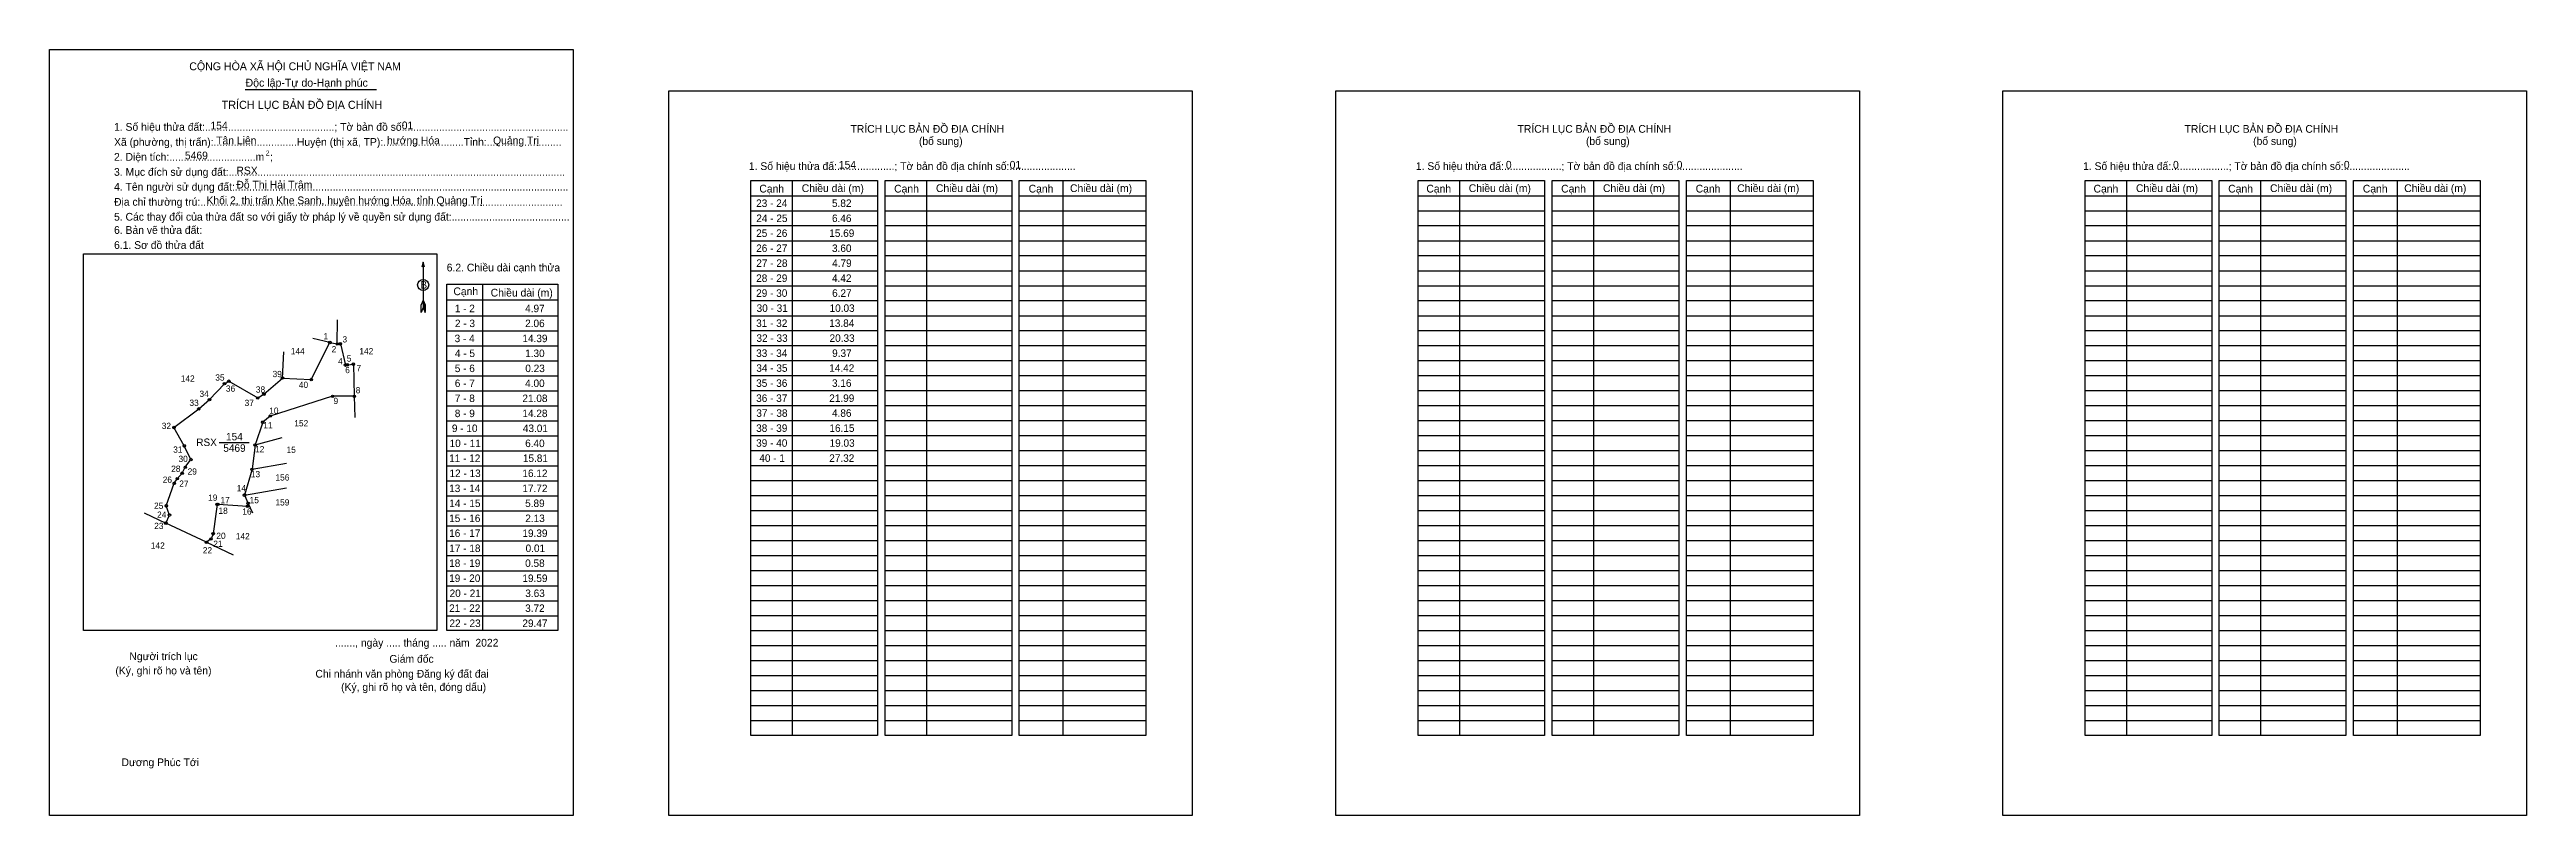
# Model space of a CAD drawing. Extents: x 547855 to 549485, y 1838631 to 1839135.
import ezdxf

# ---------------------------------------------------------------- set-up
doc = ezdxf.new("R2010")
doc.units = 0
for name, color, linetype in [('Level 1', 7, 'Continuous'), ('Level 10', 7, 'Continuous'), ('Level 11', 7, 'Continuous'), ('Level 13', 7, 'Continuous'), ('Level 2', 7, 'Continuous'), ('Level 52', 7, 'Continuous'), ('Level 6', 7, 'Continuous'), ('Level 9', 7, 'Continuous')]:
    doc.layers.add(name, color=color, linetype=linetype)

msp = doc.modelspace()

# ---------------------------------------------------------------- linework, layer by layer
at = {"layer": 'Level 1'}
for p, q in [((547854.8, 1839107.9), (547854.8, 1839107.9)), ((548262.2, 1839107.9), (548262.2, 1839107.9)), ((548316.3, 1839038.9), (548399.6, 1839038.9)), ((548343.4, 1839048.8), (548343.4, 1838684)), ((548404.6, 1839038.9), (548487.9, 1839038.9)), ((548431.7, 1839048.8), (548431.7, 1838684)), ((548492.8, 1839038.9), (548576.1, 1839038.9)), ((548521.6, 1839048.8), (548521.6, 1838684)), ((548755.2, 1839038.9), (548838.5, 1839038.9)), ((548782.4, 1839048.8), (548782.4, 1838684)), ((548843.5, 1839038.9), (548926.8, 1839038.9)), ((548870.6, 1839048.8), (548870.6, 1838684)), ((548931.8, 1839038.9), (549015.1, 1839038.9)), ((548960.5, 1839048.8), (548960.5, 1838684)), ((549194.2, 1839038.9), (549277.5, 1839038.9)), ((549221.3, 1839048.8), (549221.3, 1838684)), ((549282.4, 1839038.9), (549365.7, 1839038.9)), ((549309.5, 1839048.8), (549309.5, 1838684)), ((549370.7, 1839038.9), (549454, 1839038.9)), ((549399.4, 1839048.8), (549399.4, 1838684)), ((548316.3, 1839029), (548399.6, 1839029)), ((548404.6, 1839029), (548487.9, 1839029)), ((548492.8, 1839029), (548576.1, 1839029)), ((548755.2, 1839029), (548838.5, 1839029)), ((548843.5, 1839029), (548926.8, 1839029)), ((548931.8, 1839029), (549015.1, 1839029)), ((549194.2, 1839029), (549277.5, 1839029)), ((549282.4, 1839029), (549365.7, 1839029)), ((549370.7, 1839029), (549454, 1839029)), ((548316.3, 1839019.2), (548399.6, 1839019.2)), ((548316.3, 1839009.3), (548399.6, 1839009.3)), ((548404.6, 1839019.2), (548487.9, 1839019.2)), ((548404.6, 1839009.3), (548487.9, 1839009.3)), ((548492.8, 1839019.2), (548576.1, 1839019.2)), ((548492.8, 1839009.3), (548576.1, 1839009.3)), ((548755.2, 1839019.2), (548838.5, 1839019.2)), ((548755.2, 1839009.3), (548838.5, 1839009.3)), ((548843.5, 1839019.2), (548926.8, 1839019.2)), ((548843.5, 1839009.3), (548926.8, 1839009.3)), ((548931.8, 1839019.2), (549015.1, 1839019.2)), ((548931.8, 1839009.3), (549015.1, 1839009.3)), ((549194.2, 1839019.2), (549277.5, 1839019.2)), ((549194.2, 1839009.3), (549277.5, 1839009.3)), ((549282.4, 1839019.2), (549365.7, 1839019.2)), ((549282.4, 1839009.3), (549365.7, 1839009.3)), ((549370.7, 1839019.2), (549454, 1839019.2)), ((549370.7, 1839009.3), (549454, 1839009.3)), ((547877.1, 1839000.6), (547877.1, 1839000.6)), ((548100.6, 1838995.1), (548100.6, 1838965.3)), ((548316.3, 1838999.5), (548399.6, 1838999.5)), ((548316.3, 1838989.6), (548399.6, 1838989.6)), ((548404.6, 1838999.5), (548487.9, 1838999.5)), ((548404.6, 1838989.6), (548487.9, 1838989.6)), ((548492.8, 1838999.5), (548576.1, 1838999.5)), ((548492.8, 1838989.6), (548576.1, 1838989.6)), ((548755.2, 1838999.5), (548838.5, 1838999.5)), ((548755.2, 1838989.6), (548838.5, 1838989.6)), ((548843.5, 1838999.5), (548926.8, 1838999.5)), ((548843.5, 1838989.6), (548926.8, 1838989.6)), ((548931.8, 1838999.5), (549015.1, 1838999.5)), ((548931.8, 1838989.6), (549015.1, 1838989.6)), ((549194.2, 1838999.5), (549277.5, 1838999.5)), ((549194.2, 1838989.6), (549277.5, 1838989.6)), ((549282.4, 1838999.5), (549365.7, 1838999.5)), ((549282.4, 1838989.6), (549365.7, 1838989.6)), ((549370.7, 1838999.5), (549454, 1838999.5)), ((549370.7, 1838989.6), (549454, 1838989.6)), ((548116.1, 1838776.7), (548116.1, 1838980.7)), ((548139.7, 1838980.7), (548139.7, 1838752.9)), ((548189.2, 1838980.7), (548189.2, 1838776.7)), ((548316.3, 1838979.7), (548399.6, 1838979.7)), ((548404.6, 1838979.7), (548487.9, 1838979.7)), ((548492.8, 1838979.7), (548576.1, 1838979.7)), ((548755.2, 1838979.7), (548838.5, 1838979.7)), ((548843.5, 1838979.7), (548926.8, 1838979.7)), ((548931.8, 1838979.7), (549015.1, 1838979.7)), ((549194.2, 1838979.7), (549277.5, 1838979.7)), ((549282.4, 1838979.7), (549365.7, 1838979.7)), ((549370.7, 1838979.7), (549454, 1838979.7)), ((548100.6, 1838970.2), (548099.3, 1838967.1)), ((548099.3, 1838962.2), (548099.3, 1838967.1)), ((548100.6, 1838965.3), (548099.3, 1838962.2)), ((548100.6, 1838970.2), (548101.9, 1838967.1)), ((548100.6, 1838969.8), (548101.9, 1838966.7)), ((548100.6, 1838969.3), (548101.9, 1838966.3)), ((548100.6, 1838968.9), (548101.9, 1838965.8)), ((548100.6, 1838968.5), (548101.9, 1838965.4)), ((548100.6, 1838968), (548101.9, 1838964.9)), ((548100.6, 1838967.6), (548101.9, 1838964.5)), ((548100.6, 1838967.2), (548101.9, 1838964.1)), ((548100.6, 1838966.8), (548101.9, 1838963.6)), ((548100.6, 1838966.3), (548101.9, 1838963.2)), ((548100.6, 1838965.9), (548101.9, 1838962.7)), ((548100.6, 1838965.3), (548101.9, 1838962.2)), ((548101.9, 1838962.2), (548101.9, 1838967.1)), ((548116.1, 1838970.4), (548189.2, 1838970.4)), ((548116.1, 1838959.9), (548189.2, 1838959.9)), ((548316.3, 1838969.9), (548399.6, 1838969.9)), ((548316.3, 1838960), (548399.6, 1838960)), ((548404.6, 1838969.9), (548487.9, 1838969.9)), ((548404.6, 1838960), (548487.9, 1838960)), ((548492.8, 1838969.9), (548576.1, 1838969.9)), ((548492.8, 1838960), (548576.1, 1838960)), ((548755.2, 1838969.9), (548838.5, 1838969.9)), ((548755.2, 1838960), (548838.5, 1838960)), ((548843.5, 1838969.9), (548926.8, 1838969.9)), ((548843.5, 1838960), (548926.8, 1838960)), ((548931.8, 1838969.9), (549015.1, 1838969.9)), ((548931.8, 1838960), (549015.1, 1838960)), ((549194.2, 1838969.9), (549277.5, 1838969.9)), ((549194.2, 1838960), (549277.5, 1838960)), ((549282.4, 1838969.9), (549365.7, 1838969.9)), ((549282.4, 1838960), (549365.7, 1838960)), ((549370.7, 1838969.9), (549454, 1838969.9)), ((549370.7, 1838960), (549454, 1838960)), ((548116.1, 1838950), (548189.2, 1838950)), ((548116.1, 1838940.2), (548189.2, 1838940.2)), ((548316.3, 1838950.2), (548399.6, 1838950.2)), ((548316.3, 1838940.3), (548399.6, 1838940.3)), ((548404.6, 1838950.2), (548487.9, 1838950.2)), ((548404.6, 1838940.3), (548487.9, 1838940.3)), ((548492.8, 1838950.2), (548576.1, 1838950.2)), ((548492.8, 1838940.3), (548576.1, 1838940.3)), ((548755.2, 1838950.2), (548838.5, 1838950.2)), ((548755.2, 1838940.3), (548838.5, 1838940.3)), ((548843.5, 1838950.2), (548926.8, 1838950.2)), ((548843.5, 1838940.3), (548926.8, 1838940.3)), ((548931.8, 1838950.2), (549015.1, 1838950.2)), ((548931.8, 1838940.3), (549015.1, 1838940.3)), ((549194.2, 1838950.2), (549277.5, 1838950.2)), ((549194.2, 1838940.3), (549277.5, 1838940.3)), ((549282.4, 1838950.2), (549365.7, 1838950.2)), ((549282.4, 1838940.3), (549365.7, 1838940.3)), ((549370.7, 1838950.2), (549454, 1838950.2)), ((549370.7, 1838940.3), (549454, 1838940.3)), ((548116.1, 1838930.3), (548189.2, 1838930.3)), ((548316.3, 1838930.5), (548399.6, 1838930.5)), ((548404.6, 1838930.5), (548487.9, 1838930.5)), ((548492.8, 1838930.5), (548576.1, 1838930.5)), ((548755.2, 1838930.5), (548838.5, 1838930.5)), ((548843.5, 1838930.5), (548926.8, 1838930.5)), ((548931.8, 1838930.5), (549015.1, 1838930.5)), ((549194.2, 1838930.5), (549277.5, 1838930.5)), ((549282.4, 1838930.5), (549365.7, 1838930.5)), ((549370.7, 1838930.5), (549454, 1838930.5)), ((548116.1, 1838920.4), (548189.2, 1838920.4)), ((548116.1, 1838910.6), (548189.2, 1838910.6)), ((548316.3, 1838920.6), (548399.6, 1838920.6)), ((548316.3, 1838910.7), (548399.6, 1838910.7)), ((548404.6, 1838920.6), (548487.9, 1838920.6)), ((548404.6, 1838910.7), (548487.9, 1838910.7)), ((548492.8, 1838920.6), (548576.1, 1838920.6)), ((548492.8, 1838910.7), (548576.1, 1838910.7)), ((548755.2, 1838920.6), (548838.5, 1838920.6)), ((548755.2, 1838910.7), (548838.5, 1838910.7)), ((548843.5, 1838920.6), (548926.8, 1838920.6)), ((548843.5, 1838910.7), (548926.8, 1838910.7)), ((548931.8, 1838920.6), (549015.1, 1838920.6)), ((548931.8, 1838910.7), (549015.1, 1838910.7)), ((549194.2, 1838920.6), (549277.5, 1838920.6)), ((549194.2, 1838910.7), (549277.5, 1838910.7)), ((549282.4, 1838920.6), (549365.7, 1838920.6)), ((549282.4, 1838910.7), (549365.7, 1838910.7)), ((549370.7, 1838920.6), (549454, 1838920.6)), ((549370.7, 1838910.7), (549454, 1838910.7)), ((548116.1, 1838900.7), (548189.2, 1838900.7)), ((548116.1, 1838890.9), (548189.2, 1838890.9)), ((548316.3, 1838900.9), (548399.6, 1838900.9)), ((548316.3, 1838891), (548399.6, 1838891)), ((548404.6, 1838900.9), (548487.9, 1838900.9)), ((548404.6, 1838891), (548487.9, 1838891)), ((548492.8, 1838900.9), (548576.1, 1838900.9)), ((548492.8, 1838891), (548576.1, 1838891)), ((548755.2, 1838900.9), (548838.5, 1838900.9)), ((548755.2, 1838891), (548838.5, 1838891)), ((548843.5, 1838900.9), (548926.8, 1838900.9)), ((548843.5, 1838891), (548926.8, 1838891)), ((548931.8, 1838900.9), (549015.1, 1838900.9)), ((548931.8, 1838891), (549015.1, 1838891)), ((549194.2, 1838900.9), (549277.5, 1838900.9)), ((549194.2, 1838891), (549277.5, 1838891)), ((549282.4, 1838900.9), (549365.7, 1838900.9)), ((549282.4, 1838891), (549365.7, 1838891)), ((549370.7, 1838900.9), (549454, 1838900.9)), ((549370.7, 1838891), (549454, 1838891)), ((548116.1, 1838881), (548189.2, 1838881)), ((548316.3, 1838881.2), (548399.6, 1838881.2)), ((548404.6, 1838881.2), (548487.9, 1838881.2)), ((548492.8, 1838881.2), (548576.1, 1838881.2)), ((548755.2, 1838881.2), (548838.5, 1838881.2)), ((548843.5, 1838881.2), (548926.8, 1838881.2)), ((548931.8, 1838881.2), (549015.1, 1838881.2)), ((549194.2, 1838881.2), (549277.5, 1838881.2)), ((549282.4, 1838881.2), (549365.7, 1838881.2)), ((549370.7, 1838881.2), (549454, 1838881.2)), ((548116.1, 1838871.2), (548189.2, 1838871.2)), ((548116.1, 1838861.3), (548189.2, 1838861.3)), ((548316.3, 1838871.3), (548399.6, 1838871.3)), ((548316.3, 1838861.4), (548399.6, 1838861.4)), ((548404.6, 1838871.3), (548487.9, 1838871.3)), ((548404.6, 1838861.4), (548487.9, 1838861.4)), ((548492.8, 1838871.3), (548576.1, 1838871.3)), ((548492.8, 1838861.4), (548576.1, 1838861.4)), ((548755.2, 1838871.3), (548838.5, 1838871.3)), ((548755.2, 1838861.4), (548838.5, 1838861.4)), ((548843.5, 1838871.3), (548926.8, 1838871.3)), ((548843.5, 1838861.4), (548926.8, 1838861.4)), ((548931.8, 1838871.3), (549015.1, 1838871.3)), ((548931.8, 1838861.4), (549015.1, 1838861.4)), ((549194.2, 1838871.3), (549277.5, 1838871.3)), ((549194.2, 1838861.4), (549277.5, 1838861.4)), ((549282.4, 1838871.3), (549365.7, 1838871.3)), ((549282.4, 1838861.4), (549365.7, 1838861.4)), ((549370.7, 1838871.3), (549454, 1838871.3)), ((549370.7, 1838861.4), (549454, 1838861.4)), ((548116.1, 1838851.4), (548189.2, 1838851.4)), ((548116.1, 1838841.6), (548189.2, 1838841.6)), ((548316.3, 1838851.6), (548399.6, 1838851.6)), ((548316.3, 1838841.7), (548399.6, 1838841.7)), ((548404.6, 1838851.6), (548487.9, 1838851.6)), ((548404.6, 1838841.7), (548487.9, 1838841.7)), ((548492.8, 1838851.6), (548576.1, 1838851.6)), ((548492.8, 1838841.7), (548576.1, 1838841.7)), ((548755.2, 1838851.6), (548838.5, 1838851.6)), ((548755.2, 1838841.7), (548838.5, 1838841.7)), ((548843.5, 1838851.6), (548926.8, 1838851.6)), ((548843.5, 1838841.7), (548926.8, 1838841.7)), ((548931.8, 1838851.6), (549015.1, 1838851.6)), ((548931.8, 1838841.7), (549015.1, 1838841.7)), ((549194.2, 1838851.6), (549277.5, 1838851.6)), ((549194.2, 1838841.7), (549277.5, 1838841.7)), ((549282.4, 1838851.6), (549365.7, 1838851.6)), ((549282.4, 1838841.7), (549365.7, 1838841.7)), ((549370.7, 1838851.6), (549454, 1838851.6)), ((549370.7, 1838841.7), (549454, 1838841.7)), ((548116.1, 1838831.7), (548189.2, 1838831.7)), ((548316.3, 1838831.9), (548399.6, 1838831.9)), ((548404.6, 1838831.9), (548487.9, 1838831.9)), ((548492.8, 1838831.9), (548576.1, 1838831.9)), ((548755.2, 1838831.9), (548838.5, 1838831.9)), ((548843.5, 1838831.9), (548926.8, 1838831.9)), ((548931.8, 1838831.9), (549015.1, 1838831.9)), ((549194.2, 1838831.9), (549277.5, 1838831.9)), ((549282.4, 1838831.9), (549365.7, 1838831.9)), ((549370.7, 1838831.9), (549454, 1838831.9)), ((548116.1, 1838821.9), (548189.2, 1838821.9)), ((548116.1, 1838812), (548189.2, 1838812)), ((548316.3, 1838822), (548399.6, 1838822)), ((548316.3, 1838812.2), (548399.6, 1838812.2)), ((548404.6, 1838822), (548487.9, 1838822)), ((548404.6, 1838812.2), (548487.9, 1838812.2)), ((548492.8, 1838822), (548576.1, 1838822)), ((548492.8, 1838812.2), (548576.1, 1838812.2)), ((548755.2, 1838822), (548838.5, 1838822)), ((548755.2, 1838812.2), (548838.5, 1838812.2)), ((548843.5, 1838822), (548926.8, 1838822)), ((548843.5, 1838812.2), (548926.8, 1838812.2)), ((548931.8, 1838822), (549015.1, 1838822)), ((548931.8, 1838812.2), (549015.1, 1838812.2)), ((549194.2, 1838822), (549277.5, 1838822)), ((549194.2, 1838812.2), (549277.5, 1838812.2)), ((549282.4, 1838822), (549365.7, 1838822)), ((549282.4, 1838812.2), (549365.7, 1838812.2)), ((549370.7, 1838822), (549454, 1838822)), ((549370.7, 1838812.2), (549454, 1838812.2)), ((548116.1, 1838802.2), (548189.2, 1838802.2)), ((548116.1, 1838792.3), (548189.2, 1838792.3)), ((548316.3, 1838802.3), (548399.6, 1838802.3)), ((548316.3, 1838792.4), (548399.6, 1838792.4)), ((548404.6, 1838802.3), (548487.9, 1838802.3)), ((548404.6, 1838792.4), (548487.9, 1838792.4)), ((548492.8, 1838802.3), (548576.1, 1838802.3)), ((548492.8, 1838792.4), (548576.1, 1838792.4)), ((548755.2, 1838802.3), (548838.5, 1838802.3)), ((548755.2, 1838792.4), (548838.5, 1838792.4)), ((548843.5, 1838802.3), (548926.8, 1838802.3)), ((548843.5, 1838792.4), (548926.8, 1838792.4)), ((548931.8, 1838802.3), (549015.1, 1838802.3)), ((548931.8, 1838792.4), (549015.1, 1838792.4)), ((549194.2, 1838802.3), (549277.5, 1838802.3)), ((549194.2, 1838792.4), (549277.5, 1838792.4)), ((549282.4, 1838802.3), (549365.7, 1838802.3)), ((549282.4, 1838792.4), (549365.7, 1838792.4)), ((549370.7, 1838802.3), (549454, 1838802.3)), ((549370.7, 1838792.4), (549454, 1838792.4)), ((548116.1, 1838782.4), (548189.2, 1838782.4)), ((548316.3, 1838782.6), (548399.6, 1838782.6)), ((548404.6, 1838782.6), (548487.9, 1838782.6)), ((548492.8, 1838782.6), (548576.1, 1838782.6)), ((548755.2, 1838782.6), (548838.5, 1838782.6)), ((548843.5, 1838782.6), (548926.8, 1838782.6)), ((548931.8, 1838782.6), (549015.1, 1838782.6)), ((549194.2, 1838782.6), (549277.5, 1838782.6)), ((549282.4, 1838782.6), (549365.7, 1838782.6)), ((549370.7, 1838782.6), (549454, 1838782.6)), ((548116.1, 1838772.6), (548189.2, 1838772.6)), ((548116.1, 1838762.7), (548189.2, 1838762.7)), ((548316.3, 1838772.7), (548399.6, 1838772.7)), ((548316.3, 1838762.9), (548399.6, 1838762.9)), ((548404.6, 1838772.7), (548487.9, 1838772.7)), ((548404.6, 1838762.9), (548487.9, 1838762.9)), ((548492.8, 1838772.7), (548576.1, 1838772.7)), ((548492.8, 1838762.9), (548576.1, 1838762.9)), ((548755.2, 1838772.7), (548838.5, 1838772.7)), ((548755.2, 1838762.9), (548838.5, 1838762.9)), ((548843.5, 1838772.7), (548926.8, 1838772.7)), ((548843.5, 1838762.9), (548926.8, 1838762.9)), ((548931.8, 1838772.7), (549015.1, 1838772.7)), ((548931.8, 1838762.9), (549015.1, 1838762.9)), ((549194.2, 1838772.7), (549277.5, 1838772.7)), ((549194.2, 1838762.9), (549277.5, 1838762.9)), ((549282.4, 1838772.7), (549365.7, 1838772.7)), ((549282.4, 1838762.9), (549365.7, 1838762.9)), ((549370.7, 1838772.7), (549454, 1838772.7)), ((549370.7, 1838762.9), (549454, 1838762.9)), ((548109.5, 1838752.9), (548109.5, 1838752.9)), ((548316.3, 1838753), (548399.6, 1838753)), ((548316.3, 1838743.2), (548399.6, 1838743.2)), ((548404.6, 1838753), (548487.9, 1838753)), ((548404.6, 1838743.2), (548487.9, 1838743.2)), ((548492.8, 1838753), (548576.1, 1838753)), ((548492.8, 1838743.2), (548576.1, 1838743.2)), ((548755.2, 1838753), (548838.5, 1838753)), ((548755.2, 1838743.2), (548838.5, 1838743.2)), ((548843.5, 1838753), (548926.8, 1838753)), ((548843.5, 1838743.2), (548926.8, 1838743.2)), ((548931.8, 1838753), (549015.1, 1838753)), ((548931.8, 1838743.2), (549015.1, 1838743.2)), ((549194.2, 1838753), (549277.5, 1838753)), ((549194.2, 1838743.2), (549277.5, 1838743.2)), ((549282.4, 1838753), (549365.7, 1838753)), ((549282.4, 1838743.2), (549365.7, 1838743.2)), ((549370.7, 1838753), (549454, 1838753)), ((549370.7, 1838743.2), (549454, 1838743.2)), ((548316.3, 1838733.3), (548399.6, 1838733.3)), ((548404.6, 1838733.3), (548487.9, 1838733.3)), ((548492.8, 1838733.3), (548576.1, 1838733.3)), ((548755.2, 1838733.3), (548838.5, 1838733.3)), ((548843.5, 1838733.3), (548926.8, 1838733.3)), ((548931.8, 1838733.3), (549015.1, 1838733.3)), ((549194.2, 1838733.3), (549277.5, 1838733.3)), ((549282.4, 1838733.3), (549365.7, 1838733.3)), ((549370.7, 1838733.3), (549454, 1838733.3)), ((548316.3, 1838723.4), (548399.6, 1838723.4)), ((548316.3, 1838713.6), (548399.6, 1838713.6)), ((548404.6, 1838723.4), (548487.9, 1838723.4)), ((548404.6, 1838713.6), (548487.9, 1838713.6)), ((548492.8, 1838723.4), (548576.1, 1838723.4)), ((548492.8, 1838713.6), (548576.1, 1838713.6)), ((548755.2, 1838723.4), (548838.5, 1838723.4)), ((548755.2, 1838713.6), (548838.5, 1838713.6)), ((548843.5, 1838723.4), (548926.8, 1838723.4)), ((548843.5, 1838713.6), (548926.8, 1838713.6)), ((548931.8, 1838723.4), (549015.1, 1838723.4)), ((548931.8, 1838713.6), (549015.1, 1838713.6)), ((549194.2, 1838723.4), (549277.5, 1838723.4)), ((549194.2, 1838713.6), (549277.5, 1838713.6)), ((549282.4, 1838723.4), (549365.7, 1838723.4)), ((549282.4, 1838713.6), (549365.7, 1838713.6)), ((549370.7, 1838723.4), (549454, 1838723.4)), ((549370.7, 1838713.6), (549454, 1838713.6)), ((548316.3, 1838703.7), (548399.6, 1838703.7)), ((548316.3, 1838693.9), (548399.6, 1838693.9)), ((548404.6, 1838703.7), (548487.9, 1838703.7)), ((548404.6, 1838693.9), (548487.9, 1838693.9)), ((548492.8, 1838703.7), (548576.1, 1838703.7)), ((548492.8, 1838693.9), (548576.1, 1838693.9)), ((548755.2, 1838703.7), (548838.5, 1838703.7)), ((548755.2, 1838693.9), (548838.5, 1838693.9)), ((548843.5, 1838703.7), (548926.8, 1838703.7)), ((548843.5, 1838693.9), (548926.8, 1838693.9)), ((548931.8, 1838703.7), (549015.1, 1838703.7)), ((548931.8, 1838693.9), (549015.1, 1838693.9)), ((549194.2, 1838703.7), (549277.5, 1838703.7)), ((549194.2, 1838693.9), (549277.5, 1838693.9)), ((549282.4, 1838703.7), (549365.7, 1838703.7)), ((549282.4, 1838693.9), (549365.7, 1838693.9)), ((549370.7, 1838703.7), (549454, 1838703.7)), ((549370.7, 1838693.9), (549454, 1838693.9)), ((548199.2, 1838631.4), (548199.2, 1838631.4)), ((548606.7, 1838631.4), (548606.7, 1838631.4))]:
    msp.add_line(p, q, dxfattribs=at)
for points in [[(548316.3, 1839048.8), (548399.6, 1839048.8), (548399.6, 1838684), (548316.3, 1838684)], [(548404.6, 1839048.8), (548487.9, 1839048.8), (548487.9, 1838684), (548404.6, 1838684)], [(548492.8, 1839048.8), (548576.1, 1839048.8), (548576.1, 1838684), (548492.8, 1838684)], [(548755.2, 1839048.8), (548838.5, 1839048.8), (548838.5, 1838684), (548755.2, 1838684)], [(548843.5, 1839048.8), (548926.8, 1839048.8), (548926.8, 1838684), (548843.5, 1838684)], [(548931.8, 1839048.8), (549015.1, 1839048.8), (549015.1, 1838684), (548931.8, 1838684)], [(549194.2, 1839048.8), (549277.5, 1839048.8), (549277.5, 1838684), (549194.2, 1838684)], [(549282.4, 1839048.8), (549365.7, 1839048.8), (549365.7, 1838684), (549282.4, 1838684)], [(549370.7, 1839048.8), (549454, 1839048.8), (549454, 1838684), (549370.7, 1838684)], [(547877.1, 1839000.6), (548109.5, 1839000.6), (548109.5, 1838752.9), (547877.1, 1838752.9)], [(548116.1, 1838980.7), (548189.2, 1838980.7), (548189.2, 1838752.9), (548116.1, 1838752.9)]]:
    msp.add_lwpolyline(points, close=True, dxfattribs=at)
msp.add_lwpolyline([(548101.5, 1838991.9), (548100.6, 1838995.1), (548099.7, 1838991.9)], dxfattribs=at)
msp.add_circle((548100.6, 1838980.2), 3.64, dxfattribs=at)
at = {"layer": 'Level 10'}
for p, q in [((548044.1, 1838941.4), (548044.3, 1838957.3)), ((548039.2, 1838942.4), (548028, 1838944.9)), ((548008, 1838919), (548008.9, 1838936.2)), ((548055.3, 1838907), (548055.7, 1838893)), ((547990, 1838875), (548007.8, 1838879.9)), ((547988, 1838859), (548010.6, 1838863.1)), ((547983, 1838842), (548010.6, 1838846.7)), ((547917.1, 1838830.3), (547931.3, 1838823.6)), ((547985.4, 1838836.6), (547988.2, 1838830.4)), ((547958, 1838811), (547975.6, 1838802.8))]:
    msp.add_line(p, q, dxfattribs=at)
msp.add_lwpolyline([(547988, 1838859), (547983, 1838842), (547985.4, 1838836.6), (547984.9, 1838834.6), (547965.6, 1838835.9), (547965.6, 1838835.9), (547965, 1838836), (547962.4, 1838816.6), (547961, 1838813.2), (547958, 1838811), (547931.3, 1838823.6), (547933.7, 1838828.9), (547931.6, 1838835), (547936.8, 1838849.8), (547938.8, 1838852.8), (547942, 1838856.4), (547944.1, 1838860.3), (547947.8, 1838865.4), (547943.4, 1838874.4), (547936.6, 1838886.5), (547952.9, 1838898.7), (547960, 1838904.8), (547969.9, 1838915.3), (547972.7, 1838916.9), (547991.7, 1838905.9), (547995.8, 1838908.4), (548008, 1838919), (548027, 1838918), (548039.2, 1838942.4), (548044.1, 1838941.4), (548046.1, 1838941.5), (548049.4, 1838927.5), (548050.7, 1838927.8), (548050.7, 1838927.6), (548054.7, 1838928.1), (548055.3, 1838907), (548041, 1838907), (548000, 1838894), (547995, 1838890), (547990, 1838875)], close=True, dxfattribs=at)
at = {"layer": 'Level 11'}
for centre in [(548039.2, 1838942.4), (548044.1, 1838941.4), (548046.1, 1838941.5), (548049.4, 1838927.5), (548050.7, 1838927.8), (548050.7, 1838927.6), (548054.7, 1838928.1), (547969.9, 1838915.3), (547972.7, 1838916.9), (547991.7, 1838905.9), (547995.8, 1838908.4), (548008, 1838919), (548027, 1838918), (548041, 1838907), (548055.3, 1838907), (547952.9, 1838898.7), (547960, 1838904.8), (547995, 1838890), (548000, 1838894), (547936.6, 1838886.5), (547943.4, 1838874.4), (547990, 1838875), (547942, 1838856.4), (547944.1, 1838860.3), (547947.8, 1838865.4), (547988, 1838859), (547988, 1838859), (547936.8, 1838849.8), (547938.8, 1838852.8), (547983, 1838842), (547931.3, 1838823.6), (547931.6, 1838835), (547933.7, 1838828.9), (547965, 1838836), (547965.6, 1838835.9), (547965.6, 1838835.9), (547984.9, 1838834.6), (547985.4, 1838836.6), (547958, 1838811), (547961, 1838813.2), (547962.4, 1838816.6)]:
    msp.add_circle(centre, 0.821, dxfattribs=at)
at = {"layer": 'Level 13'}
msp.add_line((547983.5, 1839108.8), (548069.9, 1839108.8), dxfattribs=at)
at = {"layer": 'Level 2'}
for points in [[(547854.8, 1839135), (548199.2, 1839135), (548199.2, 1838631.4), (547854.8, 1838631.4)], [(548262.2, 1839107.9), (548606.7, 1839107.9), (548606.7, 1838631.4), (548262.2, 1838631.4)], [(548701.1, 1839107.9), (549045.6, 1839107.9), (549045.6, 1838631.4), (548701.1, 1838631.4)], [(549140.1, 1839107.9), (549484.6, 1839107.9), (549484.6, 1838631.4), (549140.1, 1838631.4)]]:
    msp.add_lwpolyline(points, close=True, dxfattribs=at)
at = {"layer": 'Level 9'}
msp.add_line((547966.3, 1838876.7), (547986.1, 1838876.7), dxfattribs=at)

# ---------------------------------------------------------------- texts
at = {"layer": 'Level 1'}
for s, height, p in [('TRÍCH LỤC BẢN ĐỒ ĐỊA CHÍNH', 5.324, (547968, 1839096)), ('1. Số hiệu thửa đất:.............................................; Tờ bản đồ số:.........................................................', 5.0933, (547897.2, 1839081.6)), ('TRÍCH LỤC BẢN ĐỒ ĐỊA CHÍNH', 5.093, (548381.8, 1839080.3)), ('TRÍCH LỤC BẢN ĐỒ ĐỊA CHÍNH', 5.093, (548820.7, 1839080.3)), ('TRÍCH LỤC BẢN ĐỒ ĐỊA CHÍNH', 5.093, (549259.6, 1839080.3)), ('Xã (phường, thị trấn):.............................Huyện (thị xã, TP):............................Tỉnh:..........................', 5.0933, (547897.2, 1839071.7)), ('(bổ sung)', 5.09, (548426.8, 1839072.3)), ('(bổ sung)', 5.09, (548865.7, 1839072.3)), ('(bổ sung)', 5.09, (549304.7, 1839072.3)), ('3. Mục đích sử dụng đất:.....................................................................................................................', 5.0933, (547897.2, 1839052)), ('2. Diện tích:..............................m  ;', 5.093, (547897.2, 1839061.9)), ('2', 3.29, (547997, 1839065.3)), ('1. Số hiệu thửa đấ:....................; Tờ bản đồ địa chính số:.......................', 5.093, (548314.9, 1839055.8)), ('1. Số hiệu thửa đấ:....................; Tờ bản đồ địa chính số:.......................', 5.093, (548753.8, 1839055.8)), ('1. Số hiệu thửa đấ:....................; Tờ bản đồ địa chính số:.......................', 5.093, (549192.8, 1839055.8)), ('Địa chỉ thường trú:..............................................................................................................................', 5.0933, (547897.2, 1839032.3)), ('4. Tên người sử dụng đất:....................................................................................................................', 5.0933, (547897.2, 1839042.2)), ('Cạnh', 5.09, (548321.8, 1839041)), ('Chiều dài (m)', 5.093, (548349.7, 1839041.3)), ('Cạnh', 5.09, (548410.5, 1839041)), ('Chiều dài (m)', 5.093, (548438, 1839041.3)), ('Cạnh', 5.09, (548499, 1839041)), ('Chiều dài (m)', 5.093, (548526.2, 1839041.3)), ('Cạnh', 5.09, (548760.7, 1839041)), ('Chiều dài (m)', 5.093, (548788.6, 1839041.3)), ('Cạnh', 5.09, (548849.4, 1839041)), ('Chiều dài (m)', 5.093, (548876.9, 1839041.3)), ('Cạnh', 5.09, (548937.9, 1839041)), ('Chiều dài (m)', 5.093, (548965.2, 1839041.3)), ('Cạnh', 5.09, (549199.7, 1839041)), ('Chiều dài (m)', 5.093, (549227.6, 1839041.3)), ('Cạnh', 5.09, (549288.3, 1839041)), ('Chiều dài (m)', 5.093, (549315.8, 1839041.3)), ('Cạnh', 5.09, (549376.9, 1839041)), ('Chiều dài (m)', 5.093, (549404.1, 1839041.3)), ('5. Các thay đổi của thửa đất so với giấy tờ pháp lý về quyền sử dụng đất:.........................................', 5.0933, (547897.2, 1839022.5)), ('6. Bản vẽ thửa đất:', 5.093, (547897.2, 1839013.8)), ('6.1. Sơ đồ thửa đất', 5.093, (547897.2, 1839003.9)), ('6.2. Chiều dài cạnh thửa', 5.093, (548116.1, 1838989.1)), ('B', 4.93, (548098.8, 1838977.8)), ('Cạnh', 5.09, (548120.5, 1838973.5)), ('Chiều dài (m)', 5.093, (548145, 1838972.6)), ('......., ngày ..... tháng ..... năm  2022', 5.093, (548042.6, 1838742.4)), ('(Ký, ghi rõ họ và tên)', 5.093, (547898.1, 1838724.1)), ('Người trích lục', 5.093, (547907.3, 1838733.5)), ('Chi nhánh văn phòng Đăng ký đất đai ', 5.093, (548029.7, 1838722)), ('Giám đốc', 5.09, (548078.4, 1838731.8)), ('(Ký, ghi rõ họ và tên, đóng dấu)', 5.093, (548046.6, 1838713.3)), ('Dương Phúc Tới', 5.093, (547902.1, 1838663.8))]:
    msp.add_text(s, height=height, dxfattribs=at).set_placement(p)
at = {"layer": 'Level 13'}
for s, height, p in [('CỘNG HÒA XÃ HỘI CHỦ NGHĨA VIỆT NAM', 5.205, (547946.7, 1839121.4)), ('Độc lập-Tự do-Hạnh phúc', 5.205, (547983.7, 1839110.6)), ('RSX', 4.93, (547951.3, 1838874.3)), ('5469', 4.93, (547969.1, 1838870.5)), ('154', 4.93, (547970.9, 1838878))]:
    msp.add_text(s, height=height, dxfattribs=at).set_placement(p)
at = {"layer": 'Level 52'}
for s, p in [('23 - 24', (548319.7, 1839031.5)), ('5.82', (548369.6, 1839031.5)), ('24 - 25', (548319.8, 1839021.6)), ('6.46', (548369.6, 1839021.6)), ('25 - 26', (548319.7, 1839011.8)), ('26 - 27', (548319.7, 1839001.9)), ('15.69', (548367.8, 1839011.8)), ('3.60', (548369.6, 1839001.9)), ('28 - 29', (548319.7, 1838982.2)), ('27 - 28', (548319.8, 1838992.1)), ('4.79', (548369.7, 1838992.1)), ('4.42', (548369.6, 1838982.2)), ('29 - 30', (548319.7, 1838972.4)), ('6.27', (548369.7, 1838972.4)), ('1 - 2', (548121.4, 1838962.3)), ('2 - 3', (548121.5, 1838952.5)), ('4.97', (548167.7, 1838962.3)), ('2.06', (548167.7, 1838952.5)), ('31 - 32', (548319.7, 1838952.6)), ('30 - 31', (548320, 1838962.5)), ('13.84', (548367.8, 1838952.6)), ('10.03', (548368, 1838962.5)), ('3 - 4', (548121.3, 1838942.6)), ('14.39', (548165.9, 1838942.6)), ('32 - 33', (548319.9, 1838942.8)), ('20.33', (548368, 1838942.8)), ('4 - 5', (548121.5, 1838932.8)), ('5 - 6', (548121.4, 1838922.9)), ('0.23', (548167.8, 1838922.9)), ('1.30', (548167.7, 1838932.8)), ('33 - 34', (548319.7, 1838932.9)), ('34 - 35', (548319.8, 1838923.1)), ('14.42', (548367.8, 1838923.1)), ('9.37', (548369.7, 1838932.9)), ('6 - 7', (548121.4, 1838913.1)), ('7 - 8', (548121.4, 1838903.2)), ('21.08', (548165.9, 1838903.2)), ('4.00', (548167.7, 1838913.1)), ('35 - 36', (548319.7, 1838913.2)), ('36 - 37', (548319.7, 1838903.3)), ('21.99', (548367.8, 1838903.3)), ('3.16', (548369.6, 1838913.2)), ('8 - 9', (548121.4, 1838893.3)), ('14.28', (548165.9, 1838893.3)), ('37 - 38', (548319.8, 1838893.5)), ('4.86', (548369.6, 1838893.5)), ('10 - 11', (548118, 1838873.6)), ('9 - 10', (548119.5, 1838883.5)), ('43.01', (548166.2, 1838883.5)), ('6.40', (548167.7, 1838873.6)), ('39 - 40', (548319.7, 1838873.8)), ('38 - 39', (548319.7, 1838883.6)), ('16.15', (548367.9, 1838883.6)), ('19.03', (548368, 1838873.8)), ('11 - 12', (548117.7, 1838863.8)), ('12 - 13', (548117.9, 1838853.9)), ('16.12', (548165.9, 1838853.9)), ('15.81', (548166.2, 1838863.8)), ('40 - 1', (548321.8, 1838863.9)), ('27.32', (548367.8, 1838863.9)), ('13 - 14', (548117.7, 1838844)), ('17.72', (548165.9, 1838844)), ('15 - 16', (548117.7, 1838824.3)), ('14 - 15', (548117.8, 1838834.2)), ('5.89', (548167.7, 1838834.2)), ('2.13', (548167.8, 1838824.3)), ('16 - 17', (548117.7, 1838814.5)), ('17 - 18', (548117.8, 1838804.6)), ('19.39', (548165.9, 1838814.5)), ('0.01', (548168, 1838804.6)), ('18 - 19', (548117.7, 1838794.8)), ('0.58', (548167.7, 1838794.8)), ('19 - 20', (548117.7, 1838784.9)), ('20 - 21', (548118, 1838775)), ('19.59', (548165.9, 1838784.9)), ('3.63', (548167.8, 1838775)), ('21 - 22', (548117.7, 1838765.2)), ('22 - 23', (548117.9, 1838755.3)), ('29.47', (548165.9, 1838755.3)), ('3.72', (548167.7, 1838765.2))]:
    msp.add_text(s, height=4.93, dxfattribs=at).set_placement(p)
at = {"layer": 'Level 6'}
for s, height, p in [('154', 5.09, (547960.6, 1839082.5)), ('01', 5.09, (548086.5, 1839082.6)), ('Tân Liên', 5.09, (547964.4, 1839072.7)), ('hướng Hóa', 5.09, (548076.8, 1839072.7)), ('Quảng Trị', 5.09, (548146.6, 1839072.7)), ('5469', 5.09, (547943.8, 1839062.8)), ('RSX', 5.09, (547977.7, 1839052.9)), ('154', 5.09, (548374.1, 1839056.7)), ('01', 5.09, (548486.5, 1839056.7)), ('0', 5.09, (548813, 1839056.7)), ('0', 5.09, (548925.4, 1839056.7)), ('0', 5.09, (549252, 1839056.7)), ('0', 5.09, (549364.4, 1839056.7)), ('Khối 2, thị trấn Khe Sanh, huyện hướng Hóa, tỉnh Quảng Trị', 5.093, (547958, 1839033.3)), ('Đỗ Thị Hải Trâm', 5.093, (547977.7, 1839043.6))]:
    msp.add_text(s, height=height, dxfattribs=at).set_placement(p)
at = {"layer": 'Level 9'}
for s, p in [('144', (548013.5, 1838934.6)), ('1', (548035, 1838944.4)), ('2', (548040.4, 1838936)), ('3', (548047.5, 1838942.4)), ('142', (548058.6, 1838934.6)), ('39', (548001.5, 1838919.6)), ('4', (548044.6, 1838928)), ('6', (548049.3, 1838922.2)), ('5', (548050.3, 1838929.8)), ('7', (548056.7, 1838923.4)), ('142', (547941.1, 1838916.6)), ('34', (547953.4, 1838906.6)), ('35', (547963.8, 1838917.3)), ('36', (547970.8, 1838910)), ('38', (547990.5, 1838909.4)), ('40', (548018.8, 1838912.5)), ('9', (548041.6, 1838901.9)), ('8', (548056.2, 1838909)), ('32', (547928.6, 1838885.5)), ('33', (547946.8, 1838900.7)), ('37', (547983.1, 1838900.6)), ('11', (547995.4, 1838885.9)), ('10', (547999.3, 1838895.5)), ('152', (548015.8, 1838887.2)), ('31', (547936.1, 1838869.9)), ('12', (547990, 1838870.2)), ('15', (548010.7, 1838869.8)), ('28', (547934.8, 1838857.3)), ('30', (547939.6, 1838863.8)), ('29', (547945.6, 1838855.5)), ('13', (547987.2, 1838853.8)), ('26', (547929.2, 1838850.1)), ('27', (547940.1, 1838847.5)), ('19', (547959.1, 1838838.3)), ('17', (547967.2, 1838836.7)), ('14', (547977.9, 1838844.5)), ('15', (547986.4, 1838836.7)), ('156', (548003.4, 1838851.6)), ('25', (547923.5, 1838833)), ('24', (547925.5, 1838827.1)), ('18', (547965.9, 1838829.7)), ('16', (547981.6, 1838829.2)), ('159', (548003.4, 1838835.2)), ('142', (547921.4, 1838806.8)), ('23', (547923.6, 1838819.7)), ('21', (547962.5, 1838808)), ('20', (547964.5, 1838813.2)), ('142', (547977.3, 1838812.9)), ('22', (547955.6, 1838803.7))]:
    msp.add_text(s, height=4.11, dxfattribs=at).set_placement(p)

doc.saveas('drawing.dxf')
